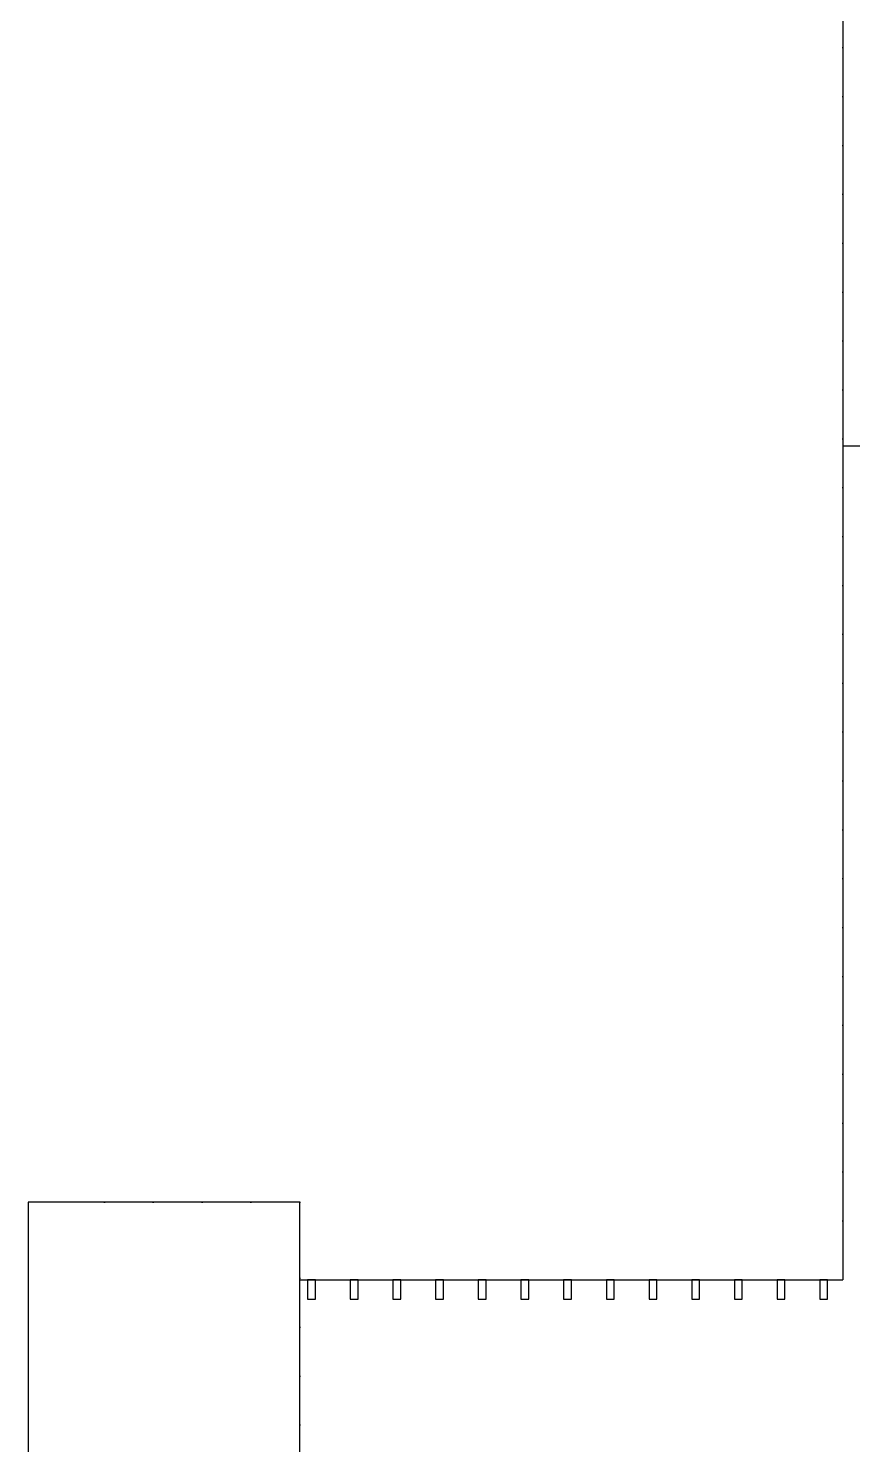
# Model space of a CAD drawing. Header units: millimetres. Extents: x 98197 to 106565, y 53890 to 60222.
# Drawn here: x 99189.7 to 99402.2, y 56363.1 to 56728.1 of the extents above; entities that cross this region are included whole.
import ezdxf

# ---------------------------------------------------------------- set-up
doc = ezdxf.new("R2010")
doc.units = ezdxf.units.MM
doc.header["$LTSCALE"] = 50
doc.header["$MEASUREMENT"] = 0
doc.linetypes.add('DOT', pattern=[0.25, 0, -0.25])
doc.layers.get('0').update_dxf_attribs({"color": 8, "linetype": 'CONTINUOUS'})
doc.layers.add('00', color=7, linetype='DOT')

msp = doc.modelspace()

# ---------------------------------------------------------------- linework, layer by layer
for p, q in [((99399.654, 57040.566), (99399.654, 56620.566)), ((99399.654, 56620.566), (99434.654, 56620.566)), ((99399.654, 56620.566), (99399.654, 56405.566)), ((99259.654, 56405.566), (99399.654, 56405.566))]:
    msp.add_line(p, q)
for points in [[(99189.654, 56355.566), (99259.654, 56355.566), (99259.654, 56425.566), (99189.654, 56425.566)], [(99261.654, 56400.566), (99263.654, 56400.566), (99263.654, 56405.566), (99261.654, 56405.566)], [(99272.654, 56400.566), (99274.654, 56400.566), (99274.654, 56405.566), (99272.654, 56405.566)], [(99283.654, 56400.566), (99285.654, 56400.566), (99285.654, 56405.566), (99283.654, 56405.566)], [(99294.654, 56400.566), (99296.654, 56400.566), (99296.654, 56405.566), (99294.654, 56405.566)], [(99305.654, 56400.566), (99307.654, 56400.566), (99307.654, 56405.566), (99305.654, 56405.566)], [(99316.654, 56400.566), (99318.654, 56400.566), (99318.654, 56405.566), (99316.654, 56405.566)], [(99327.654, 56400.566), (99329.654, 56400.566), (99329.654, 56405.566), (99327.654, 56405.566)], [(99338.654, 56400.566), (99340.654, 56400.566), (99340.654, 56405.566), (99338.654, 56405.566)], [(99349.654, 56400.566), (99351.654, 56400.566), (99351.654, 56405.566), (99349.654, 56405.566)], [(99360.654, 56400.566), (99362.654, 56400.566), (99362.654, 56405.566), (99360.654, 56405.566)], [(99371.654, 56400.566), (99373.654, 56400.566), (99373.654, 56405.566), (99371.654, 56405.566)], [(99382.654, 56400.566), (99384.654, 56400.566), (99384.654, 56405.566), (99382.654, 56405.566)], [(99393.654, 56400.566), (99395.654, 56400.566), (99395.654, 56405.566), (99393.654, 56405.566)]]:
    msp.add_lwpolyline(points, close=True)
at = {"layer": '00'}
for p in [(99399.654, 57025.566), (99259.654, 56405.566)]:
    msp.add_line(p, (99399.654, 56405.566), dxfattribs=at)
msp.add_lwpolyline([(99189.654, 56355.566), (99259.654, 56355.566), (99259.654, 56425.566), (99189.654, 56425.566)], close=True, dxfattribs=at)

doc.saveas('drawing.dxf')
